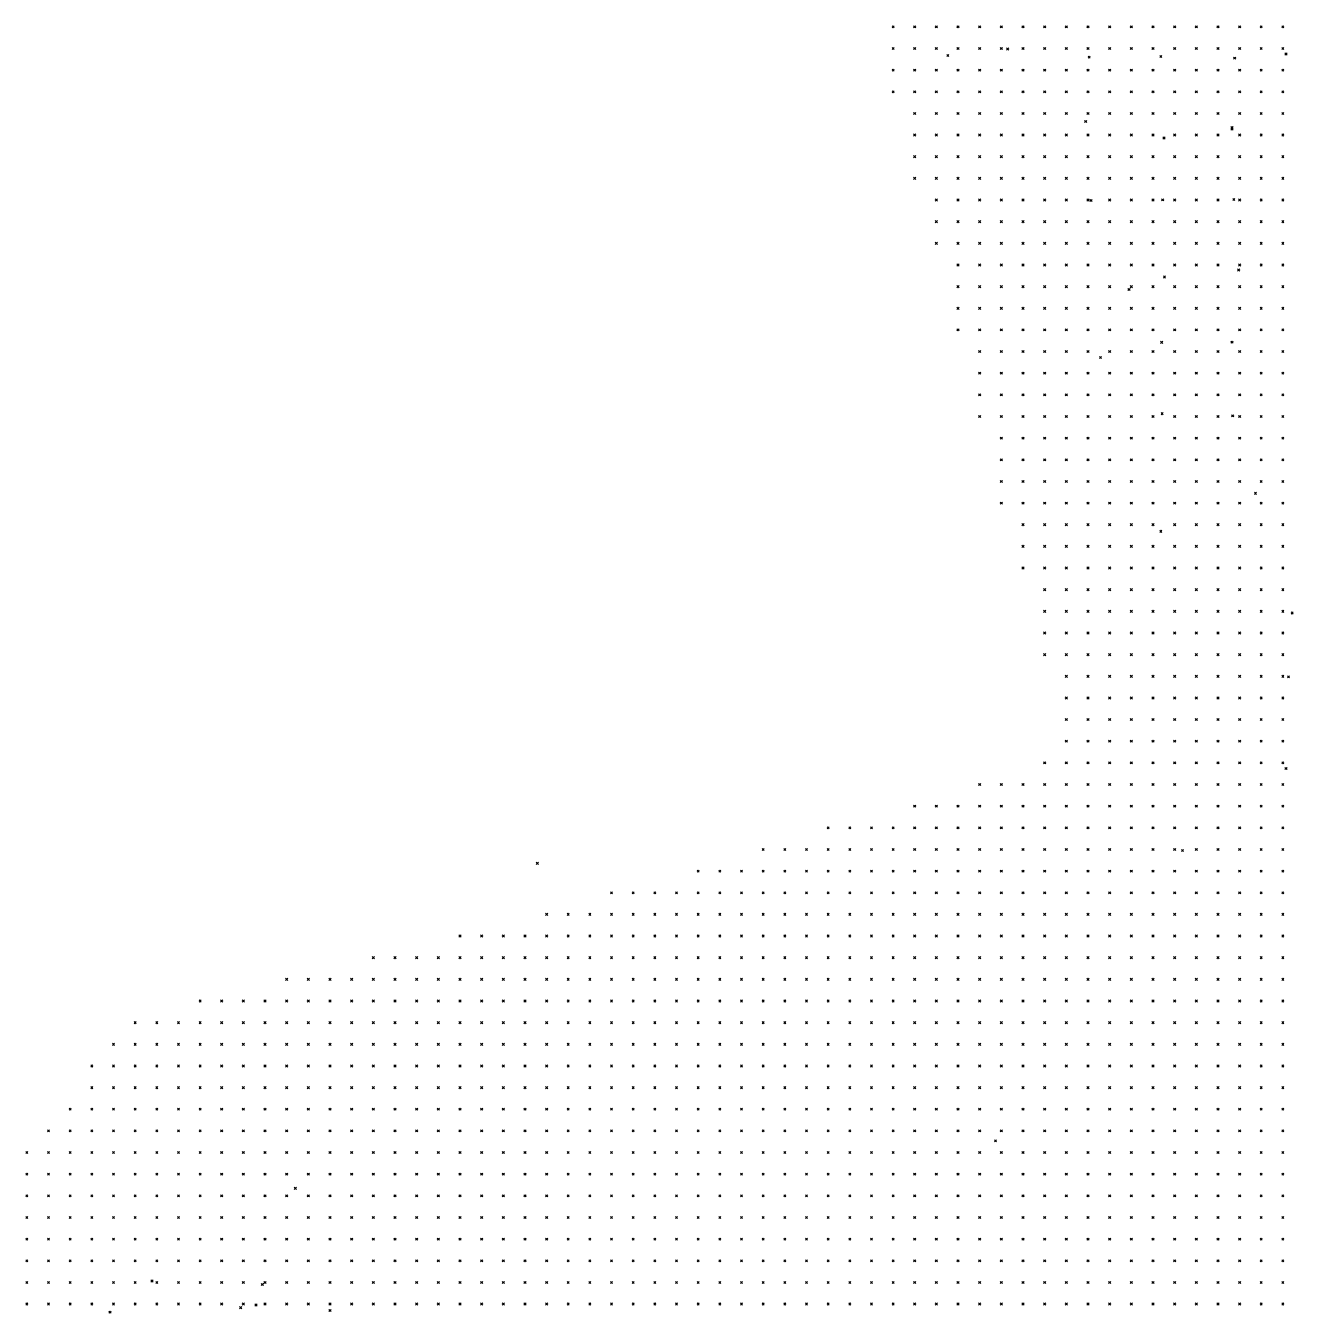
# Model space of a CAD drawing. Header units: metres. Extents: x 441556 to 446409, y 432338 to 461058.
# Drawn here: x 444755.2 to 444930.8, y 443025.8 to 443204.2 of the extents above; entities that cross this region are included whole.
import ezdxf

# ---------------------------------------------------------------- set-up
doc = ezdxf.new("R2010")
doc.units = ezdxf.units.M
doc.header["$MEASUREMENT"] = 0
doc.header["$PDMODE"] = 35
doc.header["$PDSIZE"] = 0.15
doc.layers.add('DTM-NOK-RevN_LIDAR_co_lidar', color=91, linetype='Continuous', lineweight=0)
doc.layers.add('DTM-NOK-RevN_RTK', color=32, linetype='Continuous', lineweight=0)

msp = doc.modelspace()

# ---------------------------------------------------------------- linework, layer by layer
at = {"layer": 'DTM-NOK-RevN_LIDAR_co_lidar'}
for p in [(444875.371, 443204.074, 436.019), (444878.37, 443204.074, 435.669), (444881.369, 443204.074, 435.073), (444884.369, 443204.074, 434.437), (444887.368, 443204.074, 433.784), (444890.367, 443204.074, 433.347), (444893.367, 443204.074, 433.265), (444896.366, 443204.074, 433.373), (444899.365, 443204.074, 433.465), (444902.365, 443204.074, 433.411), (444905.364, 443204.074, 433.309), (444908.363, 443204.074, 433.104), (444911.363, 443204.074, 432.776), (444914.362, 443204.074, 432.229), (444917.361, 443204.074, 431.49), (444920.361, 443204.074, 430.668), (444923.36, 443204.074, 429.844), (444926.36, 443204.074, 428.893), (444929.359, 443204.074, 427.308), (444875.371, 443201.074, 434.993), (444878.37, 443201.074, 434.608), (444881.369, 443201.074, 433.866), (444884.369, 443201.074, 433.111), (444887.368, 443201.074, 432.502), (444890.367, 443201.074, 431.907), (444893.367, 443201.074, 431.844), (444896.366, 443201.074, 432.197), (444899.365, 443201.074, 432.635), (444902.365, 443201.074, 432.49), (444905.364, 443201.074, 432.194), (444908.363, 443201.074, 431.926), (444911.363, 443201.074, 431.671), (444914.362, 443201.074, 431.248), (444917.361, 443201.074, 430.601), (444920.361, 443201.074, 429.848), (444923.36, 443201.074, 429.062), (444926.36, 443201.074, 428.173), (444929.359, 443201.074, 426.767), (444875.371, 443198.075, 434.287), (444878.37, 443198.075, 433.431), (444881.369, 443198.075, 432.467), (444884.369, 443198.075, 431.568), (444887.368, 443198.075, 430.898), (444890.367, 443198.075, 430.199), (444893.367, 443198.075, 429.903), (444896.366, 443198.075, 430.811), (444899.365, 443198.075, 431.536), (444902.365, 443198.075, 431.327), (444905.364, 443198.075, 430.946), (444908.363, 443198.075, 430.652), (444911.363, 443198.075, 430.402), (444914.362, 443198.075, 430.089), (444917.361, 443198.075, 429.609), (444920.361, 443198.075, 428.972), (444923.36, 443198.075, 428.217), (444926.36, 443198.075, 427.288), (444929.359, 443198.075, 426.049), (444875.371, 443195.076, 433.173), (444878.37, 443195.076, 432.092), (444881.369, 443195.076, 430.781), (444884.369, 443195.076, 429.926), (444887.368, 443195.076, 429.109), (444890.367, 443195.076, 428.416), (444893.367, 443195.076, 427.949), (444896.366, 443195.076, 429.121), (444899.365, 443195.076, 429.913), (444902.365, 443195.076, 429.978), (444905.364, 443195.076, 429.67), (444908.363, 443195.076, 429.35), (444911.363, 443195.076, 429.107), (444914.362, 443195.076, 428.926), (444917.361, 443195.076, 428.642), (444920.361, 443195.076, 428.097), (444923.36, 443195.076, 427.315), (444926.36, 443195.076, 426.324), (444929.359, 443195.076, 425.254), (444878.37, 443192.076, 430.154), (444881.369, 443192.076, 429.108), (444884.369, 443192.076, 428.261), (444887.368, 443192.076, 427.329), (444890.367, 443192.076, 426.582), (444893.367, 443192.076, 426.262), (444896.366, 443192.076, 427.314), (444899.365, 443192.076, 428.378), (444902.365, 443192.076, 428.781), (444905.364, 443192.076, 428.533), (444908.363, 443192.076, 428.19), (444911.363, 443192.076, 427.973), (444914.362, 443192.076, 427.869), (444917.361, 443192.076, 427.672), (444920.361, 443192.076, 427.165), (444923.36, 443192.076, 426.374), (444926.36, 443192.076, 425.421), (444929.359, 443192.076, 424.467), (444878.37, 443189.077, 428.293), (444881.369, 443189.077, 427.734), (444884.369, 443189.077, 426.692), (444887.368, 443189.077, 425.676), (444890.367, 443189.077, 424.936), (444893.367, 443189.077, 424.835), (444896.366, 443189.077, 425.874), (444899.365, 443189.077, 427.233), (444902.365, 443189.077, 427.702), (444905.364, 443189.077, 427.493), (444908.363, 443189.077, 427.119), (444911.363, 443189.077, 426.868), (444914.362, 443189.077, 426.793), (444917.361, 443189.077, 426.615), (444920.361, 443189.077, 426.14), (444923.36, 443189.077, 425.429), (444926.36, 443189.077, 424.554), (444929.359, 443189.077, 423.624), (444878.37, 443186.078, 427.631), (444881.369, 443186.078, 426.575), (444884.369, 443186.078, 425.315), (444887.368, 443186.078, 424.137), (444890.367, 443186.078, 423.397), (444893.367, 443186.078, 423.632), (444896.366, 443186.078, 424.787), (444899.365, 443186.078, 426.146), (444902.365, 443186.078, 426.673), (444905.364, 443186.078, 426.439), (444908.363, 443186.078, 425.967), (444911.363, 443186.078, 425.697), (444914.362, 443186.078, 425.659), (444917.361, 443186.078, 425.569), (444920.361, 443186.078, 425.196), (444923.36, 443186.078, 424.535), (444926.36, 443186.078, 423.705), (444929.359, 443186.078, 422.78), (444878.37, 443183.078, 426.918), (444881.369, 443183.078, 425.485), (444884.369, 443183.078, 423.965), (444887.368, 443183.078, 422.682), (444890.367, 443183.078, 421.92), (444893.367, 443183.078, 422.576), (444896.366, 443183.078, 423.814), (444899.365, 443183.078, 425.049), (444902.365, 443183.078, 425.569), (444905.364, 443183.078, 425.365), (444908.363, 443183.078, 424.92), (444911.363, 443183.078, 424.627), (444914.362, 443183.078, 424.575), (444917.361, 443183.078, 424.501), (444920.361, 443183.078, 424.172), (444923.36, 443183.078, 423.597), (444926.36, 443183.078, 422.802), (444929.359, 443183.078, 421.87), (444881.369, 443180.079, 424.41), (444884.369, 443180.079, 422.855), (444887.368, 443180.079, 421.499), (444890.367, 443180.079, 420.722), (444893.367, 443180.079, 421.249), (444896.366, 443180.079, 422.404), (444899.365, 443180.079, 423.66), (444902.365, 443180.079, 424.211), (444905.364, 443180.079, 424.115), (444908.363, 443180.079, 423.79), (444911.363, 443180.079, 423.523), (444914.362, 443180.079, 423.477), (444917.361, 443180.079, 423.417), (444920.361, 443180.079, 423.117), (444923.36, 443180.079, 422.602), (444926.36, 443180.079, 421.871), (444929.359, 443180.079, 421.038), (444881.369, 443177.08, 423.147), (444884.369, 443177.08, 421.724), (444887.368, 443177.08, 420.39), (444890.367, 443177.08, 419.581), (444893.367, 443177.08, 419.803), (444896.366, 443177.08, 420.751), (444899.365, 443177.08, 422.05), (444902.365, 443177.08, 422.913), (444905.364, 443177.08, 422.958), (444908.363, 443177.08, 422.651), (444911.363, 443177.08, 422.427), (444914.362, 443177.08, 422.386), (444917.361, 443177.08, 422.312), (444920.361, 443177.08, 422.05), (444923.36, 443177.08, 421.614), (444926.36, 443177.08, 420.969), (444929.359, 443177.08, 420.206), (444881.369, 443174.08, 421.917), (444884.369, 443174.08, 420.525), (444887.368, 443174.08, 419.153), (444890.367, 443174.08, 418.216), (444893.367, 443174.08, 418.355), (444896.366, 443174.08, 419.131), (444899.365, 443174.08, 420.417), (444902.365, 443174.08, 421.497), (444905.364, 443174.08, 421.762), (444908.363, 443174.08, 421.524), (444911.363, 443174.08, 421.267), (444914.362, 443174.08, 421.215), (444917.361, 443174.08, 421.18), (444920.361, 443174.08, 420.948), (444923.36, 443174.08, 420.568), (444926.36, 443174.08, 420.045), (444929.359, 443174.08, 419.368), (444884.369, 443171.081, 419.111), (444887.368, 443171.081, 417.855), (444890.367, 443171.081, 417.068), (444893.367, 443171.081, 417.118), (444896.366, 443171.081, 417.736), (444899.365, 443171.081, 418.998), (444902.365, 443171.081, 420.161), (444905.364, 443171.081, 420.572), (444908.363, 443171.081, 420.409), (444911.363, 443171.081, 420.168), (444914.362, 443171.081, 420.174), (444917.361, 443171.081, 420.179), (444920.361, 443171.081, 419.923), (444923.36, 443171.081, 419.568), (444926.36, 443171.081, 419.122), (444929.359, 443171.081, 418.434), (444884.369, 443168.081, 417.923), (444887.368, 443168.081, 416.53), (444890.367, 443168.081, 415.943), (444893.367, 443168.081, 415.989), (444896.366, 443168.081, 416.634), (444899.365, 443168.081, 417.543), (444902.365, 443168.081, 418.784), (444905.364, 443168.081, 419.331), (444908.363, 443168.081, 419.283), (444911.363, 443168.081, 419.177), (444914.362, 443168.081, 419.158), (444917.361, 443168.081, 419.13), (444920.361, 443168.081, 418.965), (444923.36, 443168.081, 418.621), (444926.36, 443168.081, 418.057), (444929.359, 443168.081, 417.241), (444884.369, 443165.082, 416.677), (444887.368, 443165.082, 415.444), (444890.367, 443165.082, 414.603), (444893.367, 443165.082, 414.581), (444896.366, 443165.082, 415.576), (444899.365, 443165.082, 416.731), (444902.365, 443165.082, 417.765), (444905.364, 443165.082, 418.194), (444908.363, 443165.082, 418.232), (444911.363, 443165.082, 418.162), (444914.362, 443165.082, 418.165), (444917.361, 443165.082, 418.101), (444920.361, 443165.082, 417.792), (444923.36, 443165.082, 417.308), (444926.36, 443165.082, 416.743), (444929.359, 443165.082, 416.259), (444884.369, 443162.083, 415.167), (444887.368, 443162.083, 413.934), (444890.367, 443162.083, 413.375), (444893.367, 443162.083, 413.383), (444896.366, 443162.083, 414.29), (444899.365, 443162.083, 415.495), (444902.365, 443162.083, 416.647), (444905.364, 443162.083, 417.179), (444908.363, 443162.083, 417.158), (444911.363, 443162.083, 416.991), (444914.362, 443162.083, 416.811), (444917.361, 443162.083, 416.624), (444920.361, 443162.083, 416.399), (444923.36, 443162.083, 416.104), (444926.36, 443162.083, 415.752), (444929.359, 443162.083, 415.275), (444887.368, 443159.083, 412.6), (444890.367, 443159.083, 412.021), (444893.367, 443159.083, 412.235), (444896.366, 443159.083, 413.169), (444899.365, 443159.083, 414.658), (444902.365, 443159.083, 416.007), (444905.364, 443159.083, 416.472), (444908.363, 443159.083, 416.35), (444911.363, 443159.083, 416.03), (444914.362, 443159.083, 415.75), (444917.361, 443159.083, 415.541), (444920.361, 443159.083, 415.298), (444923.36, 443159.083, 415.005), (444926.36, 443159.083, 414.654), (444929.359, 443159.083, 414.229), (444887.368, 443156.084, 411.544), (444890.367, 443156.084, 410.921), (444893.367, 443156.084, 411.217), (444896.366, 443156.084, 412.064), (444899.365, 443156.084, 413.482), (444902.365, 443156.084, 414.836), (444905.364, 443156.084, 415.261), (444908.363, 443156.084, 415.065), (444911.363, 443156.084, 414.795), (444914.362, 443156.084, 414.611), (444917.361, 443156.084, 414.443), (444920.361, 443156.084, 414.204), (444923.36, 443156.084, 413.901), (444926.36, 443156.084, 413.58), (444929.359, 443156.084, 413.225), (444887.368, 443153.085, 410.617), (444890.367, 443153.085, 409.96), (444893.367, 443153.085, 410.093), (444896.366, 443153.085, 410.913), (444899.365, 443153.085, 412.342), (444902.365, 443153.085, 413.603), (444905.364, 443153.085, 414.092), (444908.363, 443153.085, 413.977), (444911.363, 443153.085, 413.742), (444914.362, 443153.085, 413.526), (444917.361, 443153.085, 413.33), (444920.361, 443153.085, 413.112), (444923.36, 443153.085, 412.858), (444926.36, 443153.085, 412.588), (444929.359, 443153.085, 412.19), (444887.368, 443150.085, 409.674), (444890.367, 443150.085, 408.993), (444893.367, 443150.085, 408.986), (444896.366, 443150.085, 409.828), (444899.365, 443150.085, 411.125), (444902.365, 443150.085, 412.37), (444905.364, 443150.085, 412.946), (444908.363, 443150.085, 412.911), (444911.363, 443150.085, 412.733), (444914.362, 443150.085, 412.451), (444917.361, 443150.085, 412.191), (444920.361, 443150.085, 412.02), (444923.36, 443150.085, 411.789), (444926.36, 443150.085, 411.555), (444929.359, 443150.085, 411.247), (444890.367, 443147.086, 408.112), (444893.367, 443147.086, 407.983), (444896.366, 443147.086, 408.51), (444899.365, 443147.086, 409.776), (444902.365, 443147.086, 410.984), (444905.364, 443147.086, 411.503), (444908.363, 443147.086, 411.56), (444911.363, 443147.086, 411.531), (444914.362, 443147.086, 411.306), (444917.361, 443147.086, 411.088), (444920.361, 443147.086, 410.985), (444923.36, 443147.086, 410.744), (444926.36, 443147.086, 410.503), (444929.359, 443147.086, 410.287), (444890.367, 443144.087, 407.02), (444893.367, 443144.087, 406.999), (444896.366, 443144.087, 407.473), (444899.365, 443144.087, 408.511), (444902.365, 443144.087, 409.863), (444905.364, 443144.087, 410.476), (444908.363, 443144.087, 410.459), (444911.363, 443144.087, 410.384), (444914.362, 443144.087, 410.265), (444917.361, 443144.087, 410.157), (444920.361, 443144.087, 410.06), (444923.36, 443144.087, 409.844), (444926.36, 443144.087, 409.67), (444929.359, 443144.087, 409.459), (444890.367, 443141.087, 406.018), (444893.367, 443141.087, 405.857), (444896.366, 443141.087, 406.489), (444899.365, 443141.087, 407.492), (444902.365, 443141.087, 408.563), (444905.364, 443141.087, 409.242), (444908.363, 443141.087, 409.408), (444911.363, 443141.087, 409.51), (444914.362, 443141.087, 409.53), (444917.361, 443141.087, 409.416), (444920.361, 443141.087, 409.257), (444923.36, 443141.087, 408.974), (444926.36, 443141.087, 408.676), (444929.359, 443141.087, 408.399), (444890.367, 443138.088, 405.048), (444893.367, 443138.088, 404.628), (444896.366, 443138.088, 405.439), (444899.365, 443138.088, 406.642), (444902.365, 443138.088, 407.543), (444905.364, 443138.088, 408.117), (444908.363, 443138.088, 408.338), (444911.363, 443138.088, 408.384), (444914.362, 443138.088, 408.368), (444917.361, 443138.088, 408.134), (444920.361, 443138.088, 407.883), (444923.36, 443138.088, 407.75), (444926.36, 443138.088, 407.483), (444929.359, 443138.088, 407.259), (444893.367, 443135.089, 403.521), (444896.366, 443135.089, 404.398), (444899.365, 443135.089, 405.58), (444902.365, 443135.089, 406.633), (444905.364, 443135.089, 407.25), (444908.363, 443135.089, 407.341), (444911.363, 443135.089, 407.084), (444914.362, 443135.089, 406.885), (444917.361, 443135.089, 406.69), (444920.361, 443135.089, 406.503), (444923.36, 443135.089, 406.465), (444926.36, 443135.089, 406.333), (444929.359, 443135.089, 406.169), (444893.367, 443132.089, 402.705), (444896.366, 443132.089, 403.259), (444899.365, 443132.089, 404.185), (444902.365, 443132.089, 405.388), (444905.364, 443132.089, 406.147), (444908.363, 443132.089, 406.288), (444911.363, 443132.089, 406.045), (444914.362, 443132.089, 405.761), (444917.361, 443132.089, 405.549), (444920.361, 443132.089, 405.381), (444923.36, 443132.089, 405.278), (444926.36, 443132.089, 405.208), (444929.359, 443132.089, 405.106), (444893.367, 443129.09, 401.917), (444896.366, 443129.09, 402.048), (444899.365, 443129.09, 402.995), (444902.365, 443129.09, 404.163), (444905.364, 443129.09, 404.886), (444908.363, 443129.09, 405.094), (444911.363, 443129.09, 404.983), (444914.362, 443129.09, 404.738), (444917.361, 443129.09, 404.474), (444920.361, 443129.09, 404.301), (444923.36, 443129.09, 404.203), (444926.36, 443129.09, 404.095), (444929.359, 443129.09, 403.998), (444896.366, 443126.091, 400.826), (444899.365, 443126.091, 401.919), (444902.365, 443126.091, 403.144), (444905.364, 443126.091, 403.79), (444908.363, 443126.091, 403.91), (444911.363, 443126.091, 403.73), (444914.362, 443126.091, 403.494), (444917.361, 443126.091, 403.354), (444920.361, 443126.091, 403.302), (444923.36, 443126.091, 403.238), (444926.36, 443126.091, 403.085), (444929.359, 443126.091, 402.926), (444896.366, 443123.091, 399.462), (444899.365, 443123.091, 400.427), (444902.365, 443123.091, 401.845), (444905.364, 443123.091, 402.693), (444908.363, 443123.091, 402.937), (444911.363, 443123.091, 402.733), (444914.362, 443123.091, 402.456), (444917.361, 443123.091, 402.339), (444920.361, 443123.091, 402.288), (444923.36, 443123.091, 402.237), (444926.36, 443123.091, 402.172), (444929.359, 443123.091, 402.072), (444896.366, 443120.092, 398.098), (444899.365, 443120.092, 398.83), (444902.365, 443120.092, 399.948), (444905.364, 443120.092, 401.188), (444908.363, 443120.092, 401.91), (444911.363, 443120.092, 401.847), (444914.362, 443120.092, 401.567), (444917.361, 443120.092, 401.395), (444920.361, 443120.092, 401.329), (444923.36, 443120.092, 401.339), (444926.36, 443120.092, 401.271), (444929.359, 443120.092, 401.145), (444896.366, 443117.093, 396.998), (444899.365, 443117.093, 396.877), (444902.365, 443117.093, 397.8), (444905.364, 443117.093, 399.17), (444908.363, 443117.093, 400.324), (444911.363, 443117.093, 400.545), (444914.362, 443117.093, 400.246), (444917.361, 443117.093, 399.938), (444920.361, 443117.093, 399.877), (444923.36, 443117.093, 400.089), (444926.36, 443117.093, 400.093), (444929.359, 443117.093, 399.956), (444899.365, 443114.093, 395.085), (444902.365, 443114.093, 395.909), (444905.364, 443114.093, 397.548), (444908.363, 443114.093, 398.913), (444911.363, 443114.093, 399.19), (444914.362, 443114.093, 398.73), (444917.361, 443114.093, 398.383), (444920.361, 443114.093, 398.393), (444923.36, 443114.093, 398.558), (444926.36, 443114.093, 398.658), (444929.359, 443114.093, 398.666), (444899.365, 443111.094, 394.232), (444902.365, 443111.094, 394.61), (444905.364, 443111.094, 396.124), (444908.363, 443111.094, 397.564), (444911.363, 443111.094, 398.046), (444914.362, 443111.094, 397.569), (444917.361, 443111.094, 397.1), (444920.361, 443111.094, 397.215), (444923.36, 443111.094, 397.532), (444926.36, 443111.094, 397.667), (444929.359, 443111.094, 397.597), (444899.365, 443108.095, 393.581), (444902.365, 443108.095, 393.479), (444905.364, 443108.095, 394.677), (444908.363, 443108.095, 396.066), (444911.363, 443108.095, 396.727), (444914.362, 443108.095, 396.388), (444917.361, 443108.095, 395.767), (444920.361, 443108.095, 395.604), (444923.36, 443108.095, 395.88), (444926.36, 443108.095, 396.302), (444929.359, 443108.095, 396.533), (444899.365, 443105.095, 392.851), (444902.365, 443105.095, 392.253), (444905.364, 443105.095, 392.987), (444908.363, 443105.095, 394.375), (444911.363, 443105.095, 395.468), (444914.362, 443105.095, 395.338), (444917.361, 443105.095, 394.482), (444920.361, 443105.095, 394.121), (444923.36, 443105.095, 394.645), (444926.36, 443105.095, 395.535), (444929.359, 443105.095, 395.822), (444896.366, 443102.096, 393.464), (444899.365, 443102.096, 392.003), (444902.365, 443102.096, 391.221), (444905.364, 443102.096, 391.73), (444908.363, 443102.096, 393.093), (444911.363, 443102.096, 394.454), (444914.362, 443102.096, 394.401), (444917.361, 443102.096, 393.309), (444920.361, 443102.096, 392.879), (444923.36, 443102.096, 393.326), (444926.36, 443102.096, 393.928), (444929.359, 443102.096, 394.358), (444887.368, 443099.097, 396.773), (444890.367, 443099.097, 395.561), (444893.367, 443099.097, 394.098), (444896.366, 443099.097, 392.553), (444899.365, 443099.097, 391.105), (444902.365, 443099.097, 390.133), (444905.364, 443099.097, 390.523), (444908.363, 443099.097, 392.03), (444911.363, 443099.097, 393.466), (444914.362, 443099.097, 393.618), (444917.361, 443099.097, 392.666), (444920.361, 443099.097, 392.013), (444923.36, 443099.097, 392.244), (444926.36, 443099.097, 392.808), (444929.359, 443099.097, 393.348), (444878.37, 443096.097, 396.014), (444881.369, 443096.097, 395.743), (444884.369, 443096.097, 395.772), (444887.368, 443096.097, 395.562), (444890.367, 443096.097, 394.506), (444893.367, 443096.097, 393.238), (444896.366, 443096.097, 391.802), (444899.365, 443096.097, 390.38), (444902.365, 443096.097, 389.309), (444905.364, 443096.097, 389.285), (444908.363, 443096.097, 390.66), (444911.363, 443096.097, 392.29), (444914.362, 443096.097, 392.717), (444917.361, 443096.097, 391.938), (444920.361, 443096.097, 391.068), (444923.36, 443096.097, 390.814), (444926.36, 443096.097, 391.104), (444929.359, 443096.097, 391.709), (444866.373, 443093.098, 395.227), (444869.372, 443093.098, 395.205), (444872.371, 443093.098, 395.064), (444875.371, 443093.098, 394.721), (444878.37, 443093.098, 394.801), (444881.369, 443093.098, 394.448), (444884.369, 443093.098, 394.498), (444887.368, 443093.098, 394.443), (444890.367, 443093.098, 393.939), (444893.367, 443093.098, 392.647), (444896.366, 443093.098, 391.173), (444899.365, 443093.098, 389.71), (444902.365, 443093.098, 388.627), (444905.364, 443093.098, 388.33), (444908.363, 443093.098, 389.539), (444911.363, 443093.098, 391.067), (444914.362, 443093.098, 391.709), (444917.361, 443093.098, 391.211), (444920.361, 443093.098, 390.031), (444923.36, 443093.098, 389.343), (444926.36, 443093.098, 389.541), (444929.359, 443093.098, 389.892), (444857.375, 443090.099, 393.781), (444860.374, 443090.099, 393.867), (444863.373, 443090.099, 393.937), (444866.373, 443090.099, 394.099), (444869.372, 443090.099, 394.132), (444872.371, 443090.099, 394.087), (444875.371, 443090.099, 393.781), (444878.37, 443090.099, 393.718), (444881.369, 443090.099, 393.266), (444884.369, 443090.099, 393.289), (444887.368, 443090.099, 393.206), (444890.367, 443090.099, 392.948), (444893.367, 443090.099, 392.4), (444896.366, 443090.099, 390.744), (444899.365, 443090.099, 388.95), (444902.365, 443090.099, 387.842), (444905.364, 443090.099, 387.392), (444908.363, 443090.099, 388.296), (444911.363, 443090.099, 389.792), (444914.362, 443090.099, 390.703), (444917.361, 443090.099, 390.44), (444920.361, 443090.099, 389.071), (444923.36, 443090.099, 387.763), (444926.36, 443090.099, 387.582), (444929.359, 443090.099, 388.119), (444848.377, 443087.099, 389.161), (444851.376, 443087.099, 390.838), (444854.375, 443087.099, 392.204), (444857.375, 443087.099, 392.651), (444860.374, 443087.099, 392.552), (444863.373, 443087.099, 392.512), (444866.373, 443087.099, 392.944), (444869.372, 443087.099, 392.969), (444872.371, 443087.099, 393.024), (444875.371, 443087.099, 392.801), (444878.37, 443087.099, 392.503), (444881.369, 443087.099, 392.168), (444884.369, 443087.099, 392.069), (444887.368, 443087.099, 392.056), (444890.367, 443087.099, 391.953), (444893.367, 443087.099, 391.226), (444896.366, 443087.099, 389.903), (444899.365, 443087.099, 388.339), (444902.365, 443087.099, 386.92), (444905.364, 443087.099, 386.115), (444908.363, 443087.099, 386.699), (444911.363, 443087.099, 388.084), (444914.362, 443087.099, 389.188), (444917.361, 443087.099, 389.094), (444920.361, 443087.099, 387.855), (444923.36, 443087.099, 386.54), (444926.36, 443087.099, 386.071), (444929.359, 443087.099, 386.675), (444836.379, 443084.1, 386.841), (444839.379, 443084.1, 386.406), (444842.378, 443084.1, 386.556), (444845.377, 443084.1, 387.034), (444848.377, 443084.1, 388.215), (444851.376, 443084.1, 389.843), (444854.375, 443084.1, 391.016), (444857.375, 443084.1, 391.299), (444860.374, 443084.1, 391.134), (444863.373, 443084.1, 391.342), (444866.373, 443084.1, 391.78), (444869.372, 443084.1, 391.887), (444872.371, 443084.1, 391.818), (444875.371, 443084.1, 391.448), (444878.37, 443084.1, 391.29), (444881.369, 443084.1, 390.966), (444884.369, 443084.1, 390.968), (444887.368, 443084.1, 390.861), (444890.367, 443084.1, 390.931), (444893.367, 443084.1, 390.463), (444896.366, 443084.1, 389.404), (444899.365, 443084.1, 387.83), (444902.365, 443084.1, 386.153), (444905.364, 443084.1, 385.072), (444908.363, 443084.1, 385.842), (444911.363, 443084.1, 387.003), (444914.362, 443084.1, 387.656), (444917.361, 443084.1, 387.721), (444920.361, 443084.1, 386.843), (444923.36, 443084.1, 385.466), (444926.36, 443084.1, 384.622), (444929.359, 443084.1, 384.954), (444827.381, 443081.101, 386.343), (444830.381, 443081.101, 386.254), (444833.38, 443081.101, 385.809), (444836.379, 443081.101, 385.072), (444839.379, 443081.101, 384.857), (444842.378, 443081.101, 385.227), (444845.377, 443081.101, 386.125), (444848.377, 443081.101, 387.528), (444851.376, 443081.101, 389.022), (444854.375, 443081.101, 389.953), (444857.375, 443081.101, 390.021), (444860.374, 443081.101, 389.894), (444863.373, 443081.101, 390.249), (444866.373, 443081.101, 390.422), (444869.372, 443081.101, 390.561), (444872.371, 443081.101, 390.54), (444875.371, 443081.101, 390.361), (444878.37, 443081.101, 390.285), (444881.369, 443081.101, 389.893), (444884.369, 443081.101, 389.729), (444887.368, 443081.101, 389.627), (444890.367, 443081.101, 389.765), (444893.367, 443081.101, 389.735), (444896.366, 443081.101, 389.009), (444899.365, 443081.101, 387.58), (444902.365, 443081.101, 385.719), (444905.364, 443081.101, 383.927), (444908.363, 443081.101, 383.949), (444911.363, 443081.101, 384.818), (444914.362, 443081.101, 385.477), (444917.361, 443081.101, 385.922), (444920.361, 443081.101, 385.695), (444923.36, 443081.101, 384.54), (444926.36, 443081.101, 383.285), (444929.359, 443081.101, 383.174), (444815.384, 443078.101, 381.078), (444818.383, 443078.101, 382.25), (444821.383, 443078.101, 383.428), (444824.382, 443078.101, 384.183), (444827.381, 443078.101, 384.562), (444830.381, 443078.101, 384.181), (444833.38, 443078.101, 383.589), (444836.379, 443078.101, 383.212), (444839.379, 443078.101, 383.294), (444842.378, 443078.101, 383.786), (444845.377, 443078.101, 385.099), (444848.377, 443078.101, 386.831), (444851.376, 443078.101, 388.152), (444854.375, 443078.101, 388.841), (444857.375, 443078.101, 388.816), (444860.374, 443078.101, 388.602), (444863.373, 443078.101, 388.97), (444866.373, 443078.101, 388.995), (444869.372, 443078.101, 389.161), (444872.371, 443078.101, 389.392), (444875.371, 443078.101, 389.335), (444878.37, 443078.101, 389.264), (444881.369, 443078.101, 388.99), (444884.369, 443078.101, 388.642), (444887.368, 443078.101, 388.513), (444890.367, 443078.101, 388.674), (444893.367, 443078.101, 388.893), (444896.366, 443078.101, 388.614), (444899.365, 443078.101, 387.33), (444902.365, 443078.101, 385.256), (444905.364, 443078.101, 383.239), (444908.363, 443078.101, 382.4), (444911.363, 443078.101, 382.692), (444914.362, 443078.101, 383.541), (444917.361, 443078.101, 384.403), (444920.361, 443078.101, 384.544), (444923.36, 443078.101, 383.573), (444926.36, 443078.101, 382.145), (444929.359, 443078.101, 381.723), (444803.386, 443075.102, 376.529), (444806.386, 443075.102, 377.056), (444809.385, 443075.102, 377.461), (444812.384, 443075.102, 378.153), (444815.384, 443075.102, 379.248), (444818.383, 443075.102, 380.222), (444821.383, 443075.102, 381.309), (444824.382, 443075.102, 382.393), (444827.381, 443075.102, 382.447), (444830.381, 443075.102, 382.035), (444833.38, 443075.102, 381.475), (444836.379, 443075.102, 381.033), (444839.379, 443075.102, 381.689), (444842.378, 443075.102, 382.577), (444845.377, 443075.102, 384.036), (444848.377, 443075.102, 386.016), (444851.376, 443075.102, 387.355), (444854.375, 443075.102, 387.849), (444857.375, 443075.102, 387.679), (444860.374, 443075.102, 387.359), (444863.373, 443075.102, 387.884), (444866.373, 443075.102, 387.988), (444869.372, 443075.102, 388.123), (444872.371, 443075.102, 388.411), (444875.371, 443075.102, 388.516), (444878.37, 443075.102, 388.482), (444881.369, 443075.102, 388.286), (444884.369, 443075.102, 387.824), (444887.368, 443075.102, 387.714), (444890.367, 443075.102, 387.832), (444893.367, 443075.102, 387.997), (444896.366, 443075.102, 387.984), (444899.365, 443075.102, 387.065), (444902.365, 443075.102, 385.272), (444905.364, 443075.102, 383.083), (444908.363, 443075.102, 381.388), (444911.363, 443075.102, 380.977), (444914.362, 443075.102, 381.619), (444917.361, 443075.102, 382.418), (444920.361, 443075.102, 382.778), (444923.36, 443075.102, 382.289), (444926.36, 443075.102, 381.024), (444929.359, 443075.102, 380.453), (444791.389, 443072.103, 372.811), (444794.388, 443072.103, 372.802), (444797.388, 443072.103, 373.212), (444800.387, 443072.103, 373.738), (444803.386, 443072.103, 374.234), (444806.386, 443072.103, 374.909), (444809.385, 443072.103, 375.289), (444812.384, 443072.103, 375.981), (444815.384, 443072.103, 377.038), (444818.383, 443072.103, 378.054), (444821.383, 443072.103, 379.226), (444824.382, 443072.103, 380.317), (444827.381, 443072.103, 380.156), (444830.381, 443072.103, 379.811), (444833.38, 443072.103, 379.226), (444836.379, 443072.103, 378.899), (444839.379, 443072.103, 380.012), (444842.378, 443072.103, 381.574), (444845.377, 443072.103, 383.428), (444848.377, 443072.103, 385.31), (444851.376, 443072.103, 386.398), (444854.375, 443072.103, 386.638), (444857.375, 443072.103, 386.343), (444860.374, 443072.103, 386.179), (444863.373, 443072.103, 386.79), (444866.373, 443072.103, 387.054), (444869.372, 443072.103, 387.335), (444872.371, 443072.103, 387.762), (444875.371, 443072.103, 387.961), (444878.37, 443072.103, 387.959), (444881.369, 443072.103, 387.686), (444884.369, 443072.103, 387.075), (444887.368, 443072.103, 386.571), (444890.367, 443072.103, 386.559), (444893.367, 443072.103, 386.778), (444896.366, 443072.103, 386.886), (444899.365, 443072.103, 386.36), (444902.365, 443072.103, 385.089), (444905.364, 443072.103, 382.986), (444908.363, 443072.103, 380.915), (444911.363, 443072.103, 379.743), (444914.362, 443072.103, 379.69), (444917.361, 443072.103, 380.157), (444920.361, 443072.103, 380.641), (444923.36, 443072.103, 380.617), (444926.36, 443072.103, 379.582), (444929.359, 443072.103, 378.93), (444779.392, 443069.103, 378.41), (444782.391, 443069.103, 375.934), (444785.39, 443069.103, 374.028), (444788.39, 443069.103, 372.916), (444791.389, 443069.103, 372.042), (444794.388, 443069.103, 371.494), (444797.388, 443069.103, 371.396), (444800.387, 443069.103, 371.465), (444803.386, 443069.103, 371.737), (444806.386, 443069.103, 372.502), (444809.385, 443069.103, 373.048), (444812.384, 443069.103, 373.445), (444815.384, 443069.103, 374.076), (444818.383, 443069.103, 375.829), (444821.383, 443069.103, 377.631), (444824.382, 443069.103, 378.145), (444827.381, 443069.103, 378.048), (444830.381, 443069.103, 377.618), (444833.38, 443069.103, 376.854), (444836.379, 443069.103, 377.236), (444839.379, 443069.103, 378.8), (444842.378, 443069.103, 380.943), (444845.377, 443069.103, 383.134), (444848.377, 443069.103, 384.632), (444851.376, 443069.103, 385.195), (444854.375, 443069.103, 385.188), (444857.375, 443069.103, 384.958), (444860.374, 443069.103, 384.999), (444863.373, 443069.103, 385.488), (444866.373, 443069.103, 385.728), (444869.372, 443069.103, 386.138), (444872.371, 443069.103, 386.663), (444875.371, 443069.103, 386.83), (444878.37, 443069.103, 386.91), (444881.369, 443069.103, 386.604), (444884.369, 443069.103, 386.069), (444887.368, 443069.103, 385.298), (444890.367, 443069.103, 385.116), (444893.367, 443069.103, 385.291), (444896.366, 443069.103, 385.747), (444899.365, 443069.103, 385.4), (444902.365, 443069.103, 384.614), (444905.364, 443069.103, 383.035), (444908.363, 443069.103, 381.027), (444911.363, 443069.103, 379.124), (444914.362, 443069.103, 378.141), (444917.361, 443069.103, 378.141), (444920.361, 443069.103, 378.575), (444923.36, 443069.103, 378.589), (444926.36, 443069.103, 377.618), (444929.359, 443069.103, 377.325), (444770.394, 443066.104, 385.829), (444773.393, 443066.104, 383.502), (444776.392, 443066.104, 381.554), (444779.392, 443066.104, 379.465), (444782.391, 443066.104, 377.073), (444785.39, 443066.104, 374.874), (444788.39, 443066.104, 373.119), (444791.389, 443066.104, 371.74), (444794.388, 443066.104, 370.875), (444797.388, 443066.104, 370.441), (444800.387, 443066.104, 370.101), (444803.386, 443066.104, 370.04), (444806.386, 443066.104, 370.181), (444809.385, 443066.104, 370.67), (444812.384, 443066.104, 371.097), (444815.384, 443066.104, 371.91), (444818.383, 443066.104, 373.785), (444821.383, 443066.104, 375.669), (444824.382, 443066.104, 376.059), (444827.381, 443066.104, 376.029), (444830.381, 443066.104, 375.296), (444833.38, 443066.104, 374.887), (444836.379, 443066.104, 376.107), (444839.379, 443066.104, 378.131), (444842.378, 443066.104, 380.495), (444845.377, 443066.104, 382.699), (444848.377, 443066.104, 383.905), (444851.376, 443066.104, 384.123), (444854.375, 443066.104, 384.013), (444857.375, 443066.104, 383.838), (444860.374, 443066.104, 383.82), (444863.373, 443066.104, 384.162), (444866.373, 443066.104, 384.38), (444869.372, 443066.104, 384.815), (444872.371, 443066.104, 385.281), (444875.371, 443066.104, 385.371), (444878.37, 443066.104, 385.6), (444881.369, 443066.104, 385.387), (444884.369, 443066.104, 384.983), (444887.368, 443066.104, 384.283), (444890.367, 443066.104, 383.896), (444893.367, 443066.104, 383.977), (444896.366, 443066.104, 384.641), (444899.365, 443066.104, 384.379), (444902.365, 443066.104, 383.998), (444905.364, 443066.104, 383.02), (444908.363, 443066.104, 381.145), (444911.363, 443066.104, 378.951), (444914.362, 443066.104, 377.303), (444917.361, 443066.104, 376.532), (444920.361, 443066.104, 376.481), (444923.36, 443066.104, 376.393), (444926.36, 443066.104, 375.727), (444929.359, 443066.104, 375.771), (444767.394, 443063.104, 389.101), (444770.394, 443063.104, 386.648), (444773.393, 443063.104, 384.54), (444776.392, 443063.104, 382.653), (444779.392, 443063.104, 380.61), (444782.391, 443063.104, 378.352), (444785.39, 443063.104, 376.128), (444788.39, 443063.104, 374.071), (444791.389, 443063.104, 372.249), (444794.388, 443063.104, 370.869), (444797.388, 443063.104, 370.033), (444800.387, 443063.104, 369.545), (444803.386, 443063.104, 369.161), (444806.386, 443063.104, 368.717), (444809.385, 443063.104, 368.62), (444812.384, 443063.104, 369.121), (444815.384, 443063.104, 370.546), (444818.383, 443063.104, 371.948), (444821.383, 443063.104, 373.277), (444824.382, 443063.104, 373.807), (444827.381, 443063.104, 373.615), (444830.381, 443063.104, 372.904), (444833.38, 443063.104, 373.591), (444836.379, 443063.104, 375.505), (444839.379, 443063.104, 377.672), (444842.378, 443063.104, 380.013), (444845.377, 443063.104, 382.141), (444848.377, 443063.104, 383.173), (444851.376, 443063.104, 383.255), (444854.375, 443063.104, 383.099), (444857.375, 443063.104, 382.827), (444860.374, 443063.104, 382.65), (444863.373, 443063.104, 382.896), (444866.373, 443063.104, 383.205), (444869.372, 443063.104, 383.752), (444872.371, 443063.104, 384.173), (444875.371, 443063.104, 384.293), (444878.37, 443063.104, 384.548), (444881.369, 443063.104, 384.412), (444884.369, 443063.104, 383.997), (444887.368, 443063.104, 383.438), (444890.367, 443063.104, 382.968), (444893.367, 443063.104, 382.901), (444896.366, 443063.104, 383.182), (444899.365, 443063.104, 382.98), (444902.365, 443063.104, 382.859), (444905.364, 443063.104, 382.425), (444908.363, 443063.104, 381.051), (444911.363, 443063.104, 379.039), (444914.362, 443063.104, 377.106), (444917.361, 443063.104, 375.541), (444920.361, 443063.104, 374.569), (444923.36, 443063.104, 374.281), (444926.36, 443063.104, 374.11), (444929.359, 443063.104, 374.158), (444764.395, 443060.105, 392.695), (444767.394, 443060.105, 389.924), (444770.394, 443060.105, 387.834), (444773.393, 443060.105, 385.906), (444776.392, 443060.105, 383.858), (444779.392, 443060.105, 381.641), (444782.391, 443060.105, 379.501), (444785.39, 443060.105, 377.5), (444788.39, 443060.105, 375.56), (444791.389, 443060.105, 373.659), (444794.388, 443060.105, 371.953), (444797.388, 443060.105, 370.701), (444800.387, 443060.105, 369.68), (444803.386, 443060.105, 368.918), (444806.386, 443060.105, 368.253), (444809.385, 443060.105, 367.703), (444812.384, 443060.105, 367.618), (444815.384, 443060.105, 368.64), (444818.383, 443060.105, 369.899), (444821.383, 443060.105, 371.21), (444824.382, 443060.105, 371.373), (444827.381, 443060.105, 370.965), (444830.381, 443060.105, 371.164), (444833.38, 443060.105, 372.867), (444836.379, 443060.105, 375.213), (444839.379, 443060.105, 377.368), (444842.378, 443060.105, 379.603), (444845.377, 443060.105, 381.49), (444848.377, 443060.105, 382.284), (444851.376, 443060.105, 382.313), (444854.375, 443060.105, 382.107), (444857.375, 443060.105, 381.726), (444860.374, 443060.105, 381.499), (444863.373, 443060.105, 381.679), (444866.373, 443060.105, 382.037), (444869.372, 443060.105, 382.682), (444872.371, 443060.105, 383.038), (444875.371, 443060.105, 383.288), (444878.37, 443060.105, 383.448), (444881.369, 443060.105, 383.364), (444884.369, 443060.105, 383.066), (444887.368, 443060.105, 382.697), (444890.367, 443060.105, 382.119), (444893.367, 443060.105, 381.535), (444896.366, 443060.105, 381.367), (444899.365, 443060.105, 381.243), (444902.365, 443060.105, 381.359), (444905.364, 443060.105, 381.345), (444908.363, 443060.105, 380.668), (444911.363, 443060.105, 379.214), (444914.362, 443060.105, 377.403), (444917.361, 443060.105, 375.454), (444920.361, 443060.105, 373.656), (444923.36, 443060.105, 372.69), (444926.36, 443060.105, 372.497), (444929.359, 443060.105, 372.682), (444764.395, 443057.106, 393.535), (444767.394, 443057.106, 391.42), (444770.394, 443057.106, 389.257), (444773.393, 443057.106, 387.178), (444776.392, 443057.106, 385.102), (444779.392, 443057.106, 382.825), (444782.391, 443057.106, 380.736), (444785.39, 443057.106, 378.939), (444788.39, 443057.106, 377.236), (444791.389, 443057.106, 375.596), (444794.388, 443057.106, 374.09), (444797.388, 443057.106, 372.621), (444800.387, 443057.106, 370.856), (444803.386, 443057.106, 369.404), (444806.386, 443057.106, 368.047), (444809.385, 443057.106, 367.411), (444812.384, 443057.106, 367.015), (444815.384, 443057.106, 366.975), (444818.383, 443057.106, 367.71), (444821.383, 443057.106, 368.896), (444824.382, 443057.106, 368.982), (444827.381, 443057.106, 368.736), (444830.381, 443057.106, 370.219), (444833.38, 443057.106, 372.546), (444836.379, 443057.106, 374.987), (444839.379, 443057.106, 377.089), (444842.378, 443057.106, 379.018), (444845.377, 443057.106, 380.528), (444848.377, 443057.106, 381.187), (444851.376, 443057.106, 381.238), (444854.375, 443057.106, 381.03), (444857.375, 443057.106, 380.645), (444860.374, 443057.106, 380.417), (444863.373, 443057.106, 380.59), (444866.373, 443057.106, 381.015), (444869.372, 443057.106, 381.692), (444872.371, 443057.106, 382.044), (444875.371, 443057.106, 382.179), (444878.37, 443057.106, 382.345), (444881.369, 443057.106, 382.396), (444884.369, 443057.106, 382.213), (444887.368, 443057.106, 381.85), (444890.367, 443057.106, 381.054), (444893.367, 443057.106, 379.903), (444896.366, 443057.106, 379.554), (444899.365, 443057.106, 379.502), (444902.365, 443057.106, 379.829), (444905.364, 443057.106, 380.003), (444908.363, 443057.106, 379.663), (444911.363, 443057.106, 379.035), (444914.362, 443057.106, 377.901), (444917.361, 443057.106, 376.092), (444920.361, 443057.106, 373.903), (444923.36, 443057.106, 372.044), (444926.36, 443057.106, 371.267), (444929.359, 443057.106, 371.513), (444761.396, 443054.106, 394.158), (444764.395, 443054.106, 393.49), (444767.394, 443054.106, 392.093), (444770.394, 443054.106, 390.549), (444773.393, 443054.106, 388.743), (444776.392, 443054.106, 386.716), (444779.392, 443054.106, 384.579), (444782.391, 443054.106, 382.532), (444785.39, 443054.106, 380.831), (444788.39, 443054.106, 379.394), (444791.389, 443054.106, 377.943), (444794.388, 443054.106, 376.475), (444797.388, 443054.106, 374.892), (444800.387, 443054.106, 372.881), (444803.386, 443054.106, 370.744), (444806.386, 443054.106, 368.361), (444809.385, 443054.106, 367.202), (444812.384, 443054.106, 366.703), (444815.384, 443054.106, 366.39), (444818.383, 443054.106, 366.133), (444821.383, 443054.106, 366.572), (444824.382, 443054.106, 366.651), (444827.381, 443054.106, 367.296), (444830.381, 443054.106, 369.661), (444833.38, 443054.106, 372.299), (444836.379, 443054.106, 374.624), (444839.379, 443054.106, 376.431), (444842.378, 443054.106, 377.97), (444845.377, 443054.106, 379.261), (444848.377, 443054.106, 380.002), (444851.376, 443054.106, 380.109), (444854.375, 443054.106, 379.927), (444857.375, 443054.106, 379.681), (444860.374, 443054.106, 379.484), (444863.373, 443054.106, 379.65), (444866.373, 443054.106, 380.069), (444869.372, 443054.106, 380.762), (444872.371, 443054.106, 381.165), (444875.371, 443054.106, 381.074), (444878.37, 443054.106, 381.317), (444881.369, 443054.106, 381.431), (444884.369, 443054.106, 381.159), (444887.368, 443054.106, 380.901), (444890.367, 443054.106, 380.329), (444893.367, 443054.106, 378.982), (444896.366, 443054.106, 378.263), (444899.365, 443054.106, 378.018), (444902.365, 443054.106, 378.281), (444905.364, 443054.106, 378.483), (444908.363, 443054.106, 378.423), (444911.363, 443054.106, 378.126), (444914.362, 443054.106, 377.528), (444917.361, 443054.106, 376.225), (444920.361, 443054.106, 374.128), (444923.36, 443054.106, 371.923), (444926.36, 443054.106, 370.417), (444929.359, 443054.106, 370.318), (444758.396, 443051.107, 393.48), (444761.396, 443051.107, 393.216), (444764.395, 443051.107, 392.945), (444767.394, 443051.107, 392.468), (444770.394, 443051.107, 391.596), (444773.393, 443051.107, 390.201), (444776.392, 443051.107, 388.447), (444779.392, 443051.107, 386.452), (444782.391, 443051.107, 384.484), (444785.39, 443051.107, 382.867), (444788.39, 443051.107, 381.469), (444791.389, 443051.107, 379.815), (444794.388, 443051.107, 378.134), (444797.388, 443051.107, 376.704), (444800.387, 443051.107, 374.517), (444803.386, 443051.107, 371.784), (444806.386, 443051.107, 369.167), (444809.385, 443051.107, 367.082), (444812.384, 443051.107, 366.166), (444815.384, 443051.107, 365.866), (444818.383, 443051.107, 365.512), (444821.383, 443051.107, 365.294), (444824.382, 443051.107, 365.206), (444827.381, 443051.107, 366.69), (444830.381, 443051.107, 369.163), (444833.38, 443051.107, 371.404), (444836.379, 443051.107, 373.372), (444839.379, 443051.107, 375.08), (444842.378, 443051.107, 376.532), (444845.377, 443051.107, 377.899), (444848.377, 443051.107, 378.82), (444851.376, 443051.107, 379.052), (444854.375, 443051.107, 378.958), (444857.375, 443051.107, 378.782), (444860.374, 443051.107, 378.596), (444863.373, 443051.107, 378.709), (444866.373, 443051.107, 379.162), (444869.372, 443051.107, 379.769), (444872.371, 443051.107, 380.116), (444875.371, 443051.107, 380.036), (444878.37, 443051.107, 380.311), (444881.369, 443051.107, 380.355), (444884.369, 443051.107, 380.115), (444887.368, 443051.107, 379.944), (444890.367, 443051.107, 379.449), (444893.367, 443051.107, 378.611), (444896.366, 443051.107, 377.443), (444899.365, 443051.107, 376.95), (444902.365, 443051.107, 376.907), (444905.364, 443051.107, 377.054), (444908.363, 443051.107, 377.145), (444911.363, 443051.107, 376.897), (444914.362, 443051.107, 376.349), (444917.361, 443051.107, 375.312), (444920.361, 443051.107, 373.64), (444923.36, 443051.107, 371.656), (444926.36, 443051.107, 369.621), (444929.359, 443051.107, 368.651), (444755.397, 443048.108, 392.487), (444758.396, 443048.108, 392.468), (444761.396, 443048.108, 392.307), (444764.395, 443048.108, 392.112), (444767.394, 443048.108, 391.699), (444770.394, 443048.108, 391.273), (444773.393, 443048.108, 390.486), (444776.392, 443048.108, 389.334), (444779.392, 443048.108, 387.701), (444782.391, 443048.108, 385.958), (444785.39, 443048.108, 384.258), (444788.39, 443048.108, 382.536), (444791.389, 443048.108, 380.816), (444794.388, 443048.108, 379.135), (444797.388, 443048.108, 377.559), (444800.387, 443048.108, 375.532), (444803.386, 443048.108, 372.707), (444806.386, 443048.108, 370.067), (444809.385, 443048.108, 367.541), (444812.384, 443048.108, 365.897), (444815.384, 443048.108, 364.85), (444818.383, 443048.108, 364.646), (444821.383, 443048.108, 364.616), (444824.382, 443048.108, 364.303), (444827.381, 443048.108, 365.436), (444830.381, 443048.108, 367.733), (444833.38, 443048.108, 369.914), (444836.379, 443048.108, 371.871), (444839.379, 443048.108, 373.54), (444842.378, 443048.108, 375.091), (444845.377, 443048.108, 376.695), (444848.377, 443048.108, 377.78), (444851.376, 443048.108, 378.08), (444854.375, 443048.108, 377.98), (444857.375, 443048.108, 377.793), (444860.374, 443048.108, 377.636), (444863.373, 443048.108, 377.671), (444866.373, 443048.108, 378.148), (444869.372, 443048.108, 378.712), (444872.371, 443048.108, 379.088), (444875.371, 443048.108, 379.111), (444878.37, 443048.108, 379.281), (444881.369, 443048.108, 379.313), (444884.369, 443048.108, 379.244), (444887.368, 443048.108, 379.141), (444890.367, 443048.108, 378.658), (444893.367, 443048.108, 377.717), (444896.366, 443048.108, 376.471), (444899.365, 443048.108, 375.754), (444902.365, 443048.108, 375.432), (444905.364, 443048.108, 375.496), (444908.363, 443048.108, 375.659), (444911.363, 443048.108, 375.469), (444914.362, 443048.108, 375.011), (444917.361, 443048.108, 374.224), (444920.361, 443048.108, 372.868), (444923.36, 443048.108, 371.005), (444926.36, 443048.108, 368.587), (444929.359, 443048.108, 366.946), (444755.397, 443045.108, 390.597), (444758.396, 443045.108, 390.502), (444761.396, 443045.108, 390.988), (444764.395, 443045.108, 391.097), (444767.394, 443045.108, 390.788), (444770.394, 443045.108, 390.588), (444773.393, 443045.108, 389.982), (444776.392, 443045.108, 389.153), (444779.392, 443045.108, 387.931), (444782.391, 443045.108, 386.323), (444785.39, 443045.108, 384.637), (444788.39, 443045.108, 382.993), (444791.389, 443045.108, 381.369), (444794.388, 443045.108, 379.736), (444797.388, 443045.108, 378.045), (444800.387, 443045.108, 376.003), (444803.386, 443045.108, 373.27), (444806.386, 443045.108, 370.94), (444809.385, 443045.108, 368.647), (444812.384, 443045.108, 366.352), (444815.384, 443045.108, 364.582), (444818.383, 443045.108, 363.856), (444821.383, 443045.108, 363.942), (444824.382, 443045.108, 363.698), (444827.381, 443045.108, 363.844), (444830.381, 443045.108, 365.939), (444833.38, 443045.108, 368.283), (444836.379, 443045.108, 370.016), (444839.379, 443045.108, 371.714), (444842.378, 443045.108, 373.54), (444845.377, 443045.108, 375.372), (444848.377, 443045.108, 376.68), (444851.376, 443045.108, 377.139), (444854.375, 443045.108, 377.051), (444857.375, 443045.108, 376.937), (444860.374, 443045.108, 376.86), (444863.373, 443045.108, 376.717), (444866.373, 443045.108, 377.096), (444869.372, 443045.108, 377.622), (444872.371, 443045.108, 378.014), (444875.371, 443045.108, 378.097), (444878.37, 443045.108, 378.153), (444881.369, 443045.108, 378.319), (444884.369, 443045.108, 378.178), (444887.368, 443045.108, 378.107), (444890.367, 443045.108, 377.488), (444893.367, 443045.108, 376.696), (444896.366, 443045.108, 375.863), (444899.365, 443045.108, 374.643), (444902.365, 443045.108, 373.754), (444905.364, 443045.108, 373.665), (444908.363, 443045.108, 373.756), (444911.363, 443045.108, 373.561), (444914.362, 443045.108, 373.32), (444917.361, 443045.108, 372.91), (444920.361, 443045.108, 371.931), (444923.36, 443045.108, 370.138), (444926.36, 443045.108, 367.388), (444929.359, 443045.108, 365.31), (444755.397, 443042.109, 388.678), (444758.396, 443042.109, 388.994), (444761.396, 443042.109, 389.413), (444764.395, 443042.109, 389.969), (444767.394, 443042.109, 389.699), (444770.394, 443042.109, 389.617), (444773.393, 443042.109, 389.216), (444776.392, 443042.109, 388.665), (444779.392, 443042.109, 387.789), (444782.391, 443042.109, 386.44), (444785.39, 443042.109, 384.935), (444788.39, 443042.109, 383.338), (444791.389, 443042.109, 381.652), (444794.388, 443042.109, 379.973), (444797.388, 443042.109, 378.142), (444800.387, 443042.109, 376.181), (444803.386, 443042.109, 373.924), (444806.386, 443042.109, 371.769), (444809.385, 443042.109, 369.779), (444812.384, 443042.109, 367.4), (444815.384, 443042.109, 365.134), (444818.383, 443042.109, 363.557), (444821.383, 443042.109, 363.303), (444824.382, 443042.109, 362.913), (444827.381, 443042.109, 362.729), (444830.381, 443042.109, 364.535), (444833.38, 443042.109, 366.779), (444836.379, 443042.109, 368.35), (444839.379, 443042.109, 370.124), (444842.378, 443042.109, 372.013), (444845.377, 443042.109, 373.828), (444848.377, 443042.109, 375.421), (444851.376, 443042.109, 376.177), (444854.375, 443042.109, 376.204), (444857.375, 443042.109, 376.203), (444860.374, 443042.109, 376.106), (444863.373, 443042.109, 375.889), (444866.373, 443042.109, 376.088), (444869.372, 443042.109, 376.404), (444872.371, 443042.109, 376.452), (444875.371, 443042.109, 376.617), (444878.37, 443042.109, 377.196), (444881.369, 443042.109, 377.555), (444884.369, 443042.109, 377.204), (444887.368, 443042.109, 376.611), (444890.367, 443042.109, 376.307), (444893.367, 443042.109, 375.942), (444896.366, 443042.109, 374.817), (444899.365, 443042.109, 373.322), (444902.365, 443042.109, 372.367), (444905.364, 443042.109, 371.896), (444908.363, 443042.109, 371.767), (444911.363, 443042.109, 371.782), (444914.362, 443042.109, 371.661), (444917.361, 443042.109, 371.427), (444920.361, 443042.109, 370.944), (444923.36, 443042.109, 369.516), (444926.36, 443042.109, 366.847), (444929.359, 443042.109, 364.208), (444755.397, 443039.11, 387.274), (444758.396, 443039.11, 387.391), (444761.396, 443039.11, 387.538), (444764.395, 443039.11, 388.208), (444767.394, 443039.11, 388.357), (444770.394, 443039.11, 388.386), (444773.393, 443039.11, 388.26), (444776.392, 443039.11, 387.925), (444779.392, 443039.11, 387.324), (444782.391, 443039.11, 386.421), (444785.39, 443039.11, 385.125), (444788.39, 443039.11, 383.529), (444791.389, 443039.11, 381.882), (444794.388, 443039.11, 380.24), (444797.388, 443039.11, 378.499), (444800.387, 443039.11, 376.551), (444803.386, 443039.11, 374.495), (444806.386, 443039.11, 372.438), (444809.385, 443039.11, 370.453), (444812.384, 443039.11, 368.555), (444815.384, 443039.11, 366.185), (444818.383, 443039.11, 363.708), (444821.383, 443039.11, 362.828), (444824.382, 443039.11, 362.637), (444827.381, 443039.11, 362.259), (444830.381, 443039.11, 362.756), (444833.38, 443039.11, 364.717), (444836.379, 443039.11, 366.823), (444839.379, 443039.11, 368.936), (444842.378, 443039.11, 370.925), (444845.377, 443039.11, 372.66), (444848.377, 443039.11, 374.336), (444851.376, 443039.11, 375.363), (444854.375, 443039.11, 375.58), (444857.375, 443039.11, 375.554), (444860.374, 443039.11, 375.369), (444863.373, 443039.11, 375.244), (444866.373, 443039.11, 375.246), (444869.372, 443039.11, 375.377), (444872.371, 443039.11, 375.45), (444875.371, 443039.11, 375.651), (444878.37, 443039.11, 375.842), (444881.369, 443039.11, 375.817), (444884.369, 443039.11, 375.8), (444887.368, 443039.11, 375.647), (444890.367, 443039.11, 375.463), (444893.367, 443039.11, 374.644), (444896.366, 443039.11, 373.386), (444899.365, 443039.11, 372.164), (444902.365, 443039.11, 371.193), (444905.364, 443039.11, 370.546), (444908.363, 443039.11, 370.265), (444911.363, 443039.11, 370.322), (444914.362, 443039.11, 370.451), (444917.361, 443039.11, 370.429), (444920.361, 443039.11, 370.027), (444923.36, 443039.11, 368.721), (444926.36, 443039.11, 366.19), (444929.359, 443039.11, 363.262), (444755.397, 443036.11, 385.287), (444758.396, 443036.11, 385.442), (444761.396, 443036.11, 385.819), (444764.395, 443036.11, 386.432), (444767.394, 443036.11, 386.695), (444770.394, 443036.11, 386.841), (444773.393, 443036.11, 386.902), (444776.392, 443036.11, 386.917), (444779.392, 443036.11, 386.673), (444782.391, 443036.11, 386.068), (444785.39, 443036.11, 384.944), (444788.39, 443036.11, 383.462), (444791.389, 443036.11, 381.909), (444794.388, 443036.11, 380.279), (444797.388, 443036.11, 378.658), (444800.387, 443036.11, 376.892), (444803.386, 443036.11, 374.797), (444806.386, 443036.11, 372.889), (444809.385, 443036.11, 370.971), (444812.384, 443036.11, 368.595), (444815.384, 443036.11, 366.679), (444818.383, 443036.11, 364.559), (444821.383, 443036.11, 362.883), (444824.382, 443036.11, 362.414), (444827.381, 443036.11, 362.124), (444830.381, 443036.11, 362.086), (444833.38, 443036.11, 363.389), (444836.379, 443036.11, 365.704), (444839.379, 443036.11, 368.021), (444842.378, 443036.11, 369.864), (444845.377, 443036.11, 371.663), (444848.377, 443036.11, 373.368), (444851.376, 443036.11, 374.427), (444854.375, 443036.11, 374.726), (444857.375, 443036.11, 374.566), (444860.374, 443036.11, 374.355), (444863.373, 443036.11, 374.381), (444866.373, 443036.11, 374.423), (444869.372, 443036.11, 374.467), (444872.371, 443036.11, 374.578), (444875.371, 443036.11, 374.877), (444878.37, 443036.11, 375.102), (444881.369, 443036.11, 375.012), (444884.369, 443036.11, 374.641), (444887.368, 443036.11, 374.157), (444890.367, 443036.11, 373.655), (444893.367, 443036.11, 372.867), (444896.366, 443036.11, 371.851), (444899.365, 443036.11, 370.824), (444902.365, 443036.11, 369.996), (444905.364, 443036.11, 369.433), (444908.363, 443036.11, 369.128), (444911.363, 443036.11, 369.163), (444914.362, 443036.11, 369.41), (444917.361, 443036.11, 369.477), (444920.361, 443036.11, 368.883), (444923.36, 443036.11, 367.406), (444926.36, 443036.11, 365.115), (444929.359, 443036.11, 362.202), (444755.397, 443033.111, 383.633), (444758.396, 443033.111, 383.78), (444761.396, 443033.111, 384.073), (444764.395, 443033.111, 384.472), (444767.394, 443033.111, 385.133), (444770.394, 443033.111, 385.615), (444773.393, 443033.111, 385.658), (444776.392, 443033.111, 385.737), (444779.392, 443033.111, 385.756), (444782.391, 443033.111, 385.399), (444785.39, 443033.111, 384.502), (444788.39, 443033.111, 383.399), (444791.389, 443033.111, 382.124), (444794.388, 443033.111, 380.453), (444797.388, 443033.111, 378.8), (444800.387, 443033.111, 377.058), (444803.386, 443033.111, 375.196), (444806.386, 443033.111, 373.184), (444809.385, 443033.111, 371.012), (444812.384, 443033.111, 368.744), (444815.384, 443033.111, 366.541), (444818.383, 443033.111, 364.483), (444821.383, 443033.111, 362.853), (444824.382, 443033.111, 362.14), (444827.381, 443033.111, 361.953), (444830.381, 443033.111, 361.796), (444833.38, 443033.111, 362.024), (444836.379, 443033.111, 363.969), (444839.379, 443033.111, 366.492), (444842.378, 443033.111, 368.622), (444845.377, 443033.111, 370.531), (444848.377, 443033.111, 372.247), (444851.376, 443033.111, 373.442), (444854.375, 443033.111, 373.786), (444857.375, 443033.111, 373.509), (444860.374, 443033.111, 373.302), (444863.373, 443033.111, 373.314), (444866.373, 443033.111, 373.303), (444869.372, 443033.111, 373.191), (444872.371, 443033.111, 373.429), (444875.371, 443033.111, 373.695), (444878.37, 443033.111, 373.955), (444881.369, 443033.111, 373.293), (444884.369, 443033.111, 373.262), (444887.368, 443033.111, 372.604), (444890.367, 443033.111, 371.857), (444893.367, 443033.111, 371.128), (444896.366, 443033.111, 370.309), (444899.365, 443033.111, 369.439), (444902.365, 443033.111, 368.667), (444905.364, 443033.111, 368.03), (444908.363, 443033.111, 367.823), (444911.363, 443033.111, 368.014), (444914.362, 443033.111, 368.302), (444917.361, 443033.111, 368.318), (444920.361, 443033.111, 367.769), (444923.36, 443033.111, 366.378), (444926.36, 443033.111, 364.042), (444929.359, 443033.111, 361.37), (444755.397, 443030.112, 381.975), (444758.396, 443030.112, 381.996), (444761.396, 443030.112, 382.593), (444764.395, 443030.112, 383.457), (444767.394, 443030.112, 383.536), (444770.394, 443030.112, 383.714), (444773.393, 443030.112, 383.955), (444776.392, 443030.112, 384.154), (444779.392, 443030.112, 384.189), (444782.391, 443030.112, 384.007), (444785.39, 443030.112, 383.6), (444788.39, 443030.112, 382.885), (444791.389, 443030.112, 381.82), (444794.388, 443030.112, 380.451), (444797.388, 443030.112, 378.862), (444800.387, 443030.112, 377.202), (444803.386, 443030.112, 375.41), (444806.386, 443030.112, 373.223), (444809.385, 443030.112, 370.94), (444812.384, 443030.112, 368.608), (444815.384, 443030.112, 366.324), (444818.383, 443030.112, 364.473), (444821.383, 443030.112, 362.986), (444824.382, 443030.112, 362), (444827.381, 443030.112, 361.799), (444830.381, 443030.112, 361.75), (444833.38, 443030.112, 361.791), (444836.379, 443030.112, 363.027), (444839.379, 443030.112, 365.478), (444842.378, 443030.112, 367.823), (444845.377, 443030.112, 369.675), (444848.377, 443030.112, 371.351), (444851.376, 443030.112, 372.569), (444854.375, 443030.112, 372.805), (444857.375, 443030.112, 372.44), (444860.374, 443030.112, 372.326), (444863.373, 443030.112, 372.506), (444866.373, 443030.112, 372.493), (444869.372, 443030.112, 372.17), (444872.371, 443030.112, 372.203), (444875.371, 443030.112, 372.335), (444878.37, 443030.112, 372.269), (444881.369, 443030.112, 371.647), (444884.369, 443030.112, 371.236), (444887.368, 443030.112, 370.602), (444890.367, 443030.112, 370.047), (444893.367, 443030.112, 369.4), (444896.366, 443030.112, 368.827), (444899.365, 443030.112, 368.169), (444902.365, 443030.112, 367.642), (444905.364, 443030.112, 366.643), (444908.363, 443030.112, 366.107), (444911.363, 443030.112, 366.445), (444914.362, 443030.112, 366.862), (444917.361, 443030.112, 366.88), (444920.361, 443030.112, 366.436), (444923.36, 443030.112, 365.197), (444926.36, 443030.112, 363.054), (444929.359, 443030.112, 360.56), (444755.397, 443027.112, 380.878), (444758.396, 443027.112, 380.759), (444761.396, 443027.112, 381.626), (444764.395, 443027.112, 381.703), (444767.394, 443027.112, 381.928), (444770.394, 443027.112, 382.447), (444773.393, 443027.112, 382.9), (444776.392, 443027.112, 383.101), (444779.392, 443027.112, 383.12), (444782.391, 443027.112, 382.981), (444785.39, 443027.112, 382.644), (444788.39, 443027.112, 382.146), (444791.389, 443027.112, 381.374), (444794.388, 443027.112, 380.222), (444797.388, 443027.112, 378.835), (444800.387, 443027.112, 377.173), (444803.386, 443027.112, 375.292), (444806.386, 443027.112, 373.121), (444809.385, 443027.112, 370.709), (444812.384, 443027.112, 368.465), (444815.384, 443027.112, 366.11), (444818.383, 443027.112, 364.023), (444821.383, 443027.112, 362.444), (444824.382, 443027.112, 361.768), (444827.381, 443027.112, 361.563), (444830.381, 443027.112, 360.953), (444833.38, 443027.112, 360.281), (444836.379, 443027.112, 361.428), (444839.379, 443027.112, 364.009), (444842.378, 443027.112, 366.588), (444845.377, 443027.112, 368.724), (444848.377, 443027.112, 370.542), (444851.376, 443027.112, 371.662), (444854.375, 443027.112, 371.79), (444857.375, 443027.112, 371.498), (444860.374, 443027.112, 371.483), (444863.373, 443027.112, 371.77), (444866.373, 443027.112, 371.864), (444869.372, 443027.112, 371.212), (444872.371, 443027.112, 370.919), (444875.371, 443027.112, 370.901), (444878.37, 443027.112, 370.447), (444881.369, 443027.112, 369.869), (444884.369, 443027.112, 369.41), (444887.368, 443027.112, 368.917), (444890.367, 443027.112, 368.472), (444893.367, 443027.112, 368.203), (444896.366, 443027.112, 367.744), (444899.365, 443027.112, 367.233), (444902.365, 443027.112, 366.716), (444905.364, 443027.112, 365.257), (444908.363, 443027.112, 364.312), (444911.363, 443027.112, 364.716), (444914.362, 443027.112, 365.366), (444917.361, 443027.112, 365.55), (444920.361, 443027.112, 365.235), (444923.36, 443027.112, 364.089), (444926.36, 443027.112, 362.059), (444929.359, 443027.112, 359.757)]:
    msp.add_point(p, dxfattribs=at)
at = {"layer": 'DTM-NOK-RevN_RTK'}
for p in [(444891.244, 443201.003, 432.399), (444929.782, 443200.306, 426.509), (444882.947, 443200.096, 433.349), (444902.52, 443199.881, 432.336), (444912.456, 443199.958, 431.27), (444922.673, 443199.742, 428.921), (444902.047, 443190.968, 428.77), (444922.302, 443190.129, 426.139), (444922.319, 443189.915, 426.114), (444912.895, 443188.668, 426.812), (444902.779, 443180.023, 424.67), (444912.696, 443180.095, 423.619), (444922.559, 443180.162, 422.959), (444923.233, 443170.39, 419.451), (444912.951, 443169.407, 419.76), (444908.051, 443167.676, 419.358), (444912.558, 443160.358, 416.191), (444922.318, 443160.385, 415.719), (444904.088, 443158.266, 416.677), (444912.63, 443150.486, 413.001), (444922.401, 443150.177, 411.9), (444925.555, 443139.43, 408.293), (444912.457, 443134.167, 406.496), (444930.641, 443122.868, 402.006), (444930.141, 443114.008, 398.844), (444929.78, 443101.321, 394.136), (444915.446, 443089.964, 390.997), (444826.102, 443088.179, 390.749), (444889.561, 443049.734, 383.299), (444792.592, 443043.147, 381.16), (444772.722, 443030.315, 384.158), (444788.004, 443029.825, 383.088), (444766.909, 443025.99, 381.402), (444785.019, 443026.625, 382.623), (444787.129, 443026.978, 382.283), (444797.383, 443026.217, 379.141)]:
    msp.add_point(p, dxfattribs=at)

doc.saveas('drawing.dxf')
